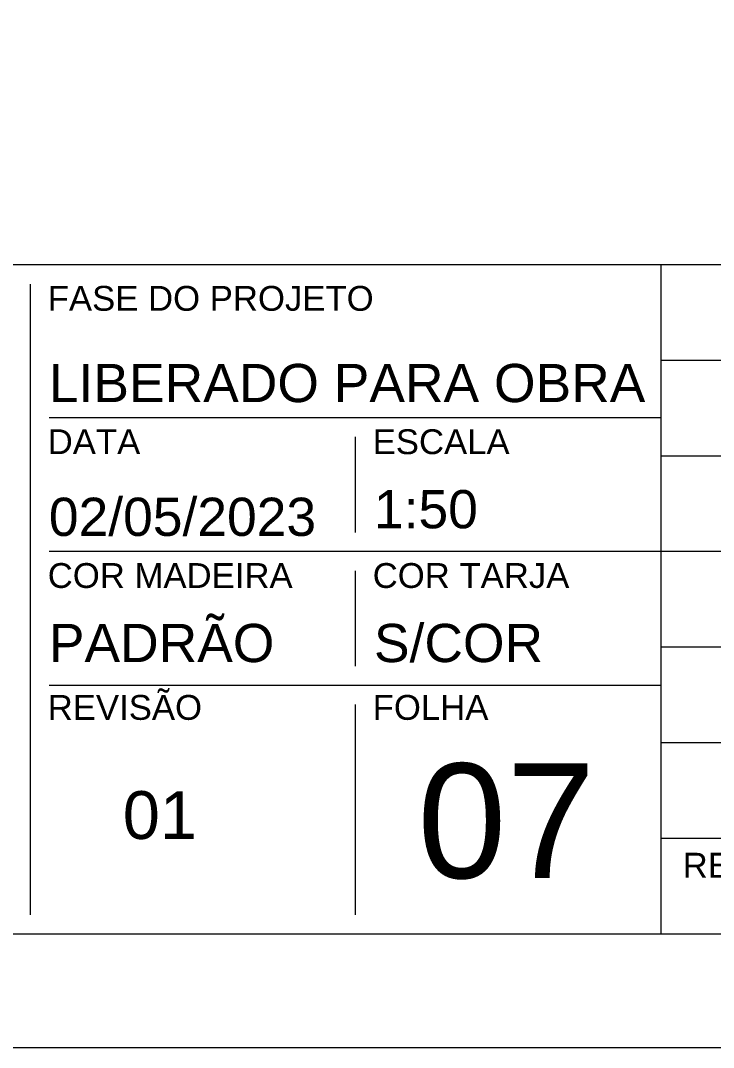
# Model space of a CAD drawing. Extents: x -23436 to 4767, y -4638 to 9755.
# Drawn here: x -14980.8 to -14797.7, y 7532.3 to 7803.6 of the extents above; entities that cross this region are included whole.
import ezdxf
from ezdxf.enums import TextEntityAlignment as Align

# ---------------------------------------------------------------- set-up
doc = ezdxf.new("R2010")
doc.units = 0
doc.layers.add('FOLHA MB', color=7, linetype='Continuous', lineweight=13)
doc.layers.add('N° Folha', color=5, linetype='Continuous', lineweight=13)
doc.layers.add('MB Logo', color=255, linetype='Continuous')
doc.styles.add('MB_C01', font='arial.ttf', dxfattribs={"height": 1.3})
doc.styles.add('MB_C02', font='arial.ttf', dxfattribs={"height": 2})
doc.styles.add('MB_C03', font='arial.ttf', dxfattribs={"height": 2.5})
doc.styles.add('MB_C04', font='arial.ttf', dxfattribs={"height": 6})

# ---------------------------------------------------------------- blocks, each defined once
blk = doc.blocks.new('A$C169d8357')
at = {"layer": 'FOLHA MB', "color": 1}
for p, q in [((1109.819729935291, 356.7241363246958), (70, 356.7241363246958)), ((1109.819729935291, 356.7241363246958), (1109.819729935291, 179.9384220389802)), ((1455.020408163266, 356.7241363246958), (1109.819729935291, 356.7241363246958)), ((943.1360564659044, 351.673115916532), (943.1360564659044, 184.989442447144)), ((1455.020408163266, 331.4690342838785), (1109.819729935291, 331.4690342838785)), ((1109.819729935291, 316.3159730593889), (948.18707687407, 316.3159730593889)), ((1029.00340340468, 311.264952651225), (1029.00340340468, 286.0098506104096)), ((1455.020408163266, 306.213932243063), (1109.819729935291, 306.213932243063)), ((1109.819729935291, 280.9588302022457), (948.18707687407, 280.9588302022457)), ((1455.020408163266, 280.9588302022457), (1109.819729935291, 280.9588302022457)), ((1029.00340340468, 275.9078097940819), (1029.00340340468, 250.6527077532664)), ((1455.020408163266, 255.7037281614303), (1109.819729935291, 255.7037281614303)), ((1109.819729935291, 245.6016873451026), (948.18707687407, 245.6016873451026)), ((1029.00340340468, 240.5506669369406), (1029.00340340468, 184.989442447144)), ((1455.020408163266, 230.448626120613), (1109.819729935291, 230.448626120613)), ((1455.020408163266, 205.1935240797975), (1109.819729935291, 205.1935240797975))]:
    blk.add_line(p, q, dxfattribs=at)
for points in [[(0, 1199.93842203898), (0, 149.9384220389802), (1485.020408163266, 149.9384220389802), (1485.020408163266, 1199.93842203898)], [(70, 1169.93842203898), (70, 179.9384220389802), (1455.020408163266, 179.9384220389802), (1455.020408163266, 1169.93842203898)]]:
    blk.add_lwpolyline(points, close=True, dxfattribs=at)
at = {"layer": 'FOLHA MB', "color": 6, "style": 'MB_C01'}
for s, p in [('FASE DO PROJETO', (947.7932777637143, 344.6016873451026)), ('DATA', (947.7932777637143, 306.7190342838785)), ('ESCALA', (1033.66062470249, 306.7190342838785)), ('COR MADEIRA', (947.7932777637143, 271.3618914267354)), ('COR TARJA', (1033.66062470249, 271.3618914267354)), ('REVISÃO', (947.7932777637143, 236.5098506104096)), ('FOLHA', (1033.66062470249, 236.5098506104077))]:
    blk.add_text(s, height=6.566326530612245, dxfattribs=at).set_placement(p)
at = {"layer": 'FOLHA MB', "color": 5}
for s, height, style, p in [('LIBERADO PARA OBRA', 10.10204081632653, 'MB_C02', (948.0948633306907, 320.4624822017486)), ('1:50', 10.10204081632653, 'MB_C02', (1033.99783911779, 287.1217057337053)), ('02/05/2023', 10.10204081632653, 'MB_C02', (948.0948633306907, 285.1053393446073)), ('PADRÃO', 10.10204081632653, 'MB_C02', (948.0948633306907, 251.7645628765622)), ('S/COR', 10.10204081632653, 'MB_C02', (1033.99783911779, 251.7645628765622)), ('01', 12.62755102040816, 'MB_C03', (967.6275678202037, 205.033745789895))]:
    blk.add_text(s, height=height, dxfattribs=dict(at, style=style)).set_placement(p)
at = {"layer": 'FOLHA MB', "color": 6, "style": 'MB_C01'}
blk.add_text('REV. Nº', height=6.566326530612245, dxfattribs=at).set_placement((1132.549321772029, 198.0914832634699), align=Align.MIDDLE_CENTER)

msp = doc.modelspace()

# ---------------------------------------------------------------- block references
at = {"layer": 'MB Logo'}
msp.add_blockref('A$C169d8357', (-15921.37687271501, 7382.321038242866), dxfattribs=at)

# ---------------------------------------------------------------- texts
at = {"layer": 'N° Folha', "color": 5, "style": 'MB_C04'}
msp.add_text('07', height=30.30612244897959, dxfattribs=at).set_placement((-14875.90967490967, 7577.003023038043))

doc.saveas('drawing.dxf')
